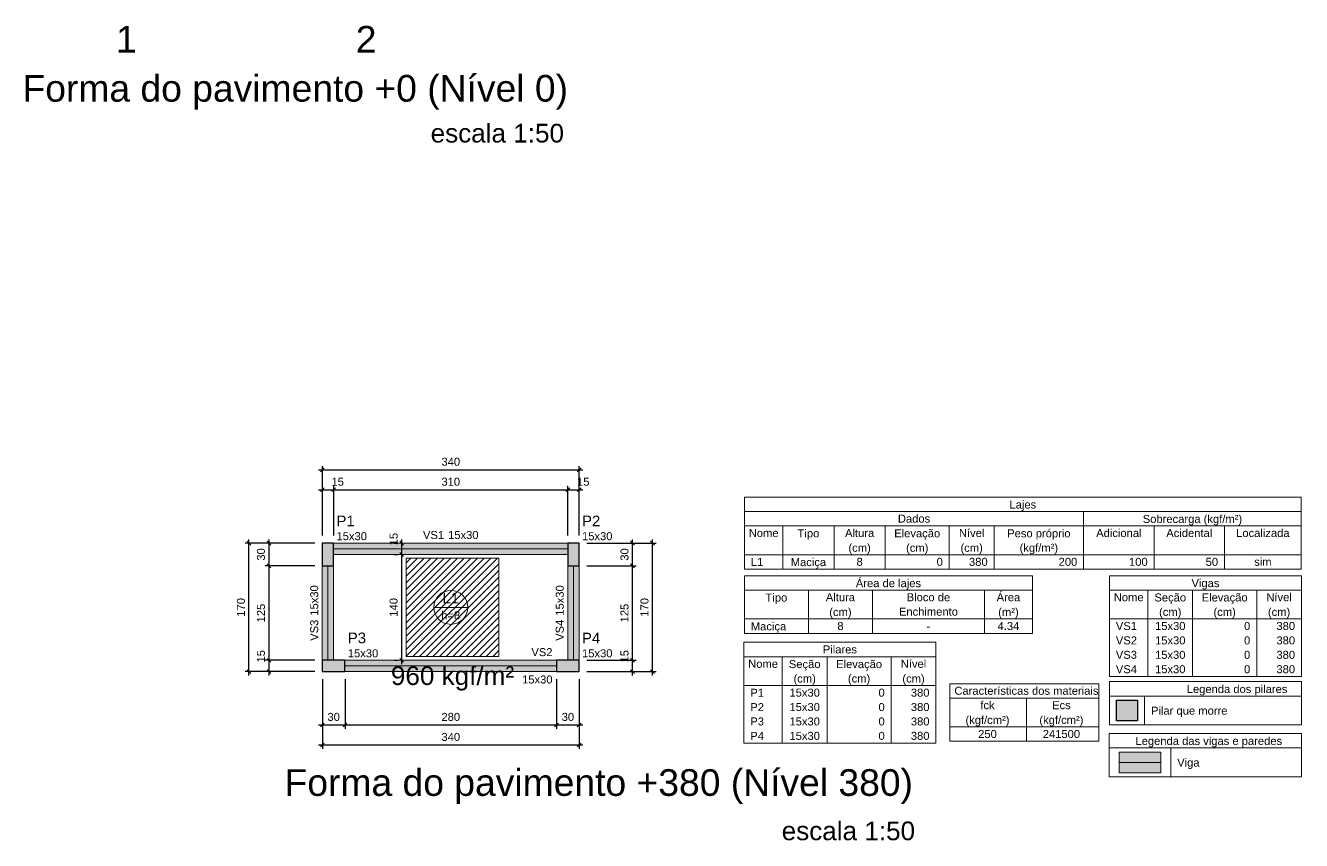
# Model space of a CAD drawing. Header units: inches. Extents: x 11 to 257, y -21 to 53.
# Drawn here: x 12.29 to 46.06, y -15.85 to 5.72 of the extents above; entities that cross this region are included whole.
import ezdxf

# ---------------------------------------------------------------- set-up
doc = ezdxf.new("R2010")
doc.units = ezdxf.units.IN
doc.header["$MEASUREMENT"] = 0
for name, color, linetype, lineweight in [('CR-Paredes', 7, 'Continuous', 5), ('CR-Textos dos elementos', 4, 'Continuous', 30), ('FO-Cotas', 5, 'Continuous', 5), ('FO-Eixos', 5, 'Continuous', 5), ('FO-Hachura pilar que morre', 106, 'Continuous', 5), ('FO-Hachura viga', 43, 'Continuous', 5), ('FO-Pilares', 4, 'Continuous', 30), ('FO-Textos das lajes', 3, 'Continuous', 20), ('FO-Textos das vigas', 7, 'Continuous', 5), ('FO-Textos dos pilares', 7, 'Continuous', 5), ('FO-Títulos', 1, 'Continuous', 20), ('FO-Vigas', 1, 'Continuous', 20), ('LC-Textos', 3, 'Continuous', 20)]:
    doc.layers.add(name, color=color, linetype=linetype, lineweight=lineweight)
doc.styles.add('Arial', font='arial.ttf')
doc.styles.get("Standard").update_dxf_attribs({"font": 'arial.ttf'})
doc.dimstyles.new('UM_50.000000', dxfattribs={"dimtxt": 0.18, "dimasz": 0.1, "dimexe": 0.1, "dimexo": 0.2, "dimgap": 0, "dimtad": 1, "dimtih": 1, "dimtoh": 1, "dimdec": 1, "dimlfac": 50, "dimzin": 0, "dimdsep": 46, "dimtxsty": 'Standard', "dimcen": 0.09, "dimdle": 0.1, "dimadec": 1, "dimazin": 2, "dimtfac": 1, "dimtdec": 4, "dimtofl": 0, "dimtmove": 0, "dimatfit": 3, "dimfxl": 1, "dimtolj": 1, "dimarcsym": 0})

# ---------------------------------------------------------------- blocks, each defined once
blk = doc.blocks.new('_Oblique')
at = {"color": 0, "linetype": 'ByBlock', "lineweight": -2}
blk.add_line((-0.5, -0.5), (0.5, 0.5), dxfattribs=at)
blk = doc.blocks.new('*D62')
at = {"layer": 'Defpoints', "color": 0, "transparency": 16777216}
for p in [(20.444, -6.564), (20.144, -7.976), (20.444, -7.976)]:
    blk.add_point(p, dxfattribs=at)
at = {"layer": 'FO-Cotas', "color": 0, "lineweight": -2, "transparency": 16777216}
for p, q in [((20.044, -6.564), (20.544, -6.564)), ((20.144, -7.776), (20.144, -6.464)), ((20.444, -7.776), (20.444, -6.464))]:
    blk.add_line(p, q, dxfattribs=at)
at = {"layer": 'FO-Cotas', "color": 0, "lineweight": -2, "transparency": 16777216, "xscale": 0.1, "yscale": 0.1, "zscale": 0.1, "rotation": 180}
blk.add_blockref('_Oblique', (20.144, -6.564), dxfattribs=at)
at = {"layer": 'FO-Cotas', "color": 0, "lineweight": -2, "transparency": 16777216, "xscale": 0.1, "yscale": 0.1, "zscale": 0.1}
blk.add_blockref('_Oblique', (20.444, -6.564), dxfattribs=at)
at = {"layer": 'FO-Cotas', "transparency": 16777216, "insert": (20.55, -6.352), "char_height": 0.2118, "attachment_point": 5, "rotation": 0.0057, "style": 'Arial'}
blk.add_mtext('\\A1;15', dxfattribs=at)
blk = doc.blocks.new('*D63')
at = {"layer": 'Defpoints', "color": 0, "transparency": 16777216}
for p in [(26.644, -6.564), (20.444, -7.976), (26.644, -7.976)]:
    blk.add_point(p, dxfattribs=at)
at = {"layer": 'FO-Cotas', "color": 0, "lineweight": -2, "transparency": 16777216}
for p, q in [((20.344, -6.564), (26.744, -6.564)), ((20.444, -7.776), (20.444, -6.464)), ((26.644, -7.776), (26.644, -6.464))]:
    blk.add_line(p, q, dxfattribs=at)
at = {"layer": 'FO-Cotas', "color": 0, "lineweight": -2, "transparency": 16777216, "xscale": 0.1, "yscale": 0.1, "zscale": 0.1, "rotation": 180}
blk.add_blockref('_Oblique', (20.444, -6.564), dxfattribs=at)
at = {"layer": 'FO-Cotas', "color": 0, "lineweight": -2, "transparency": 16777216, "xscale": 0.1, "yscale": 0.1, "zscale": 0.1}
blk.add_blockref('_Oblique', (26.644, -6.564), dxfattribs=at)
at = {"layer": 'FO-Cotas', "transparency": 16777216, "insert": (23.544, -6.352), "char_height": 0.2118, "attachment_point": 5, "rotation": 0.0057, "style": 'Arial'}
blk.add_mtext('\\A1;310', dxfattribs=at)
blk = doc.blocks.new('*D64')
at = {"layer": 'Defpoints', "color": 0, "transparency": 16777216}
for p in [(26.944, -6.564), (26.644, -7.976), (26.944, -7.976)]:
    blk.add_point(p, dxfattribs=at)
at = {"layer": 'FO-Cotas', "color": 0, "lineweight": -2, "transparency": 16777216}
for p, q in [((26.544, -6.564), (27.044, -6.564)), ((26.644, -7.776), (26.644, -6.464)), ((26.944, -7.776), (26.944, -6.464))]:
    blk.add_line(p, q, dxfattribs=at)
at = {"layer": 'FO-Cotas', "color": 0, "lineweight": -2, "transparency": 16777216, "xscale": 0.1, "yscale": 0.1, "zscale": 0.1, "rotation": 180}
blk.add_blockref('_Oblique', (26.644, -6.564), dxfattribs=at)
at = {"layer": 'FO-Cotas', "color": 0, "lineweight": -2, "transparency": 16777216, "xscale": 0.1, "yscale": 0.1, "zscale": 0.1}
blk.add_blockref('_Oblique', (26.944, -6.564), dxfattribs=at)
at = {"layer": 'FO-Cotas', "transparency": 16777216, "insert": (27.05, -6.352), "char_height": 0.2118, "attachment_point": 5, "rotation": 0.0057, "style": 'Arial'}
blk.add_mtext('\\A1;15', dxfattribs=at)
blk = doc.blocks.new('*D65')
at = {"layer": 'Defpoints', "color": 0, "transparency": 16777216}
for p in [(26.944, -6.035), (20.144, -7.976), (26.944, -7.976)]:
    blk.add_point(p, dxfattribs=at)
at = {"layer": 'FO-Cotas', "color": 0, "lineweight": -2, "transparency": 16777216}
for p, q in [((20.044, -6.035), (27.044, -6.035)), ((20.144, -7.776), (20.144, -5.935)), ((26.944, -7.776), (26.944, -5.935))]:
    blk.add_line(p, q, dxfattribs=at)
at = {"layer": 'FO-Cotas', "color": 0, "lineweight": -2, "transparency": 16777216, "xscale": 0.1, "yscale": 0.1, "zscale": 0.1, "rotation": 180}
blk.add_blockref('_Oblique', (20.144, -6.035), dxfattribs=at)
at = {"layer": 'FO-Cotas', "color": 0, "lineweight": -2, "transparency": 16777216, "xscale": 0.1, "yscale": 0.1, "zscale": 0.1}
blk.add_blockref('_Oblique', (26.944, -6.035), dxfattribs=at)
at = {"layer": 'FO-Cotas', "transparency": 16777216, "insert": (23.544, -5.823), "char_height": 0.2118, "attachment_point": 5, "rotation": 0.0057, "style": 'Arial'}
blk.add_mtext('\\A1;340', dxfattribs=at)
blk = doc.blocks.new('*D66')
at = {"layer": 'Defpoints', "color": 0, "transparency": 16777216}
for p in [(20.144, -11.376), (20.744, -11.376), (20.744, -12.788)]:
    blk.add_point(p, dxfattribs=at)
at = {"layer": 'FO-Cotas', "color": 0, "lineweight": -2, "transparency": 16777216}
for p, q in [((20.144, -11.576), (20.144, -12.888)), ((20.744, -11.576), (20.744, -12.888)), ((20.044, -12.788), (20.844, -12.788))]:
    blk.add_line(p, q, dxfattribs=at)
at = {"layer": 'FO-Cotas', "color": 0, "lineweight": -2, "transparency": 16777216, "xscale": 0.1, "yscale": 0.1, "zscale": 0.1, "rotation": 180}
blk.add_blockref('_Oblique', (20.144, -12.788), dxfattribs=at)
at = {"layer": 'FO-Cotas', "color": 0, "lineweight": -2, "transparency": 16777216, "xscale": 0.1, "yscale": 0.1, "zscale": 0.1}
blk.add_blockref('_Oblique', (20.744, -12.788), dxfattribs=at)
at = {"layer": 'FO-Cotas', "transparency": 16777216, "insert": (20.444, -12.576), "char_height": 0.2118, "attachment_point": 5, "rotation": 0.0057, "style": 'Arial'}
blk.add_mtext('\\A1;30', dxfattribs=at)
blk = doc.blocks.new('*D67')
at = {"layer": 'Defpoints', "color": 0, "transparency": 16777216}
for p in [(20.744, -11.376), (26.344, -11.376), (26.344, -12.788)]:
    blk.add_point(p, dxfattribs=at)
at = {"layer": 'FO-Cotas', "color": 0, "lineweight": -2, "transparency": 16777216}
for p, q in [((20.744, -11.576), (20.744, -12.888)), ((26.344, -11.576), (26.344, -12.888)), ((20.644, -12.788), (26.444, -12.788))]:
    blk.add_line(p, q, dxfattribs=at)
at = {"layer": 'FO-Cotas', "color": 0, "lineweight": -2, "transparency": 16777216, "xscale": 0.1, "yscale": 0.1, "zscale": 0.1, "rotation": 180}
blk.add_blockref('_Oblique', (20.744, -12.788), dxfattribs=at)
at = {"layer": 'FO-Cotas', "color": 0, "lineweight": -2, "transparency": 16777216, "xscale": 0.1, "yscale": 0.1, "zscale": 0.1}
blk.add_blockref('_Oblique', (26.344, -12.788), dxfattribs=at)
at = {"layer": 'FO-Cotas', "transparency": 16777216, "insert": (23.544, -12.576), "char_height": 0.2118, "attachment_point": 5, "rotation": 0.0057, "style": 'Arial'}
blk.add_mtext('\\A1;280', dxfattribs=at)
blk = doc.blocks.new('*D68')
at = {"layer": 'Defpoints', "color": 0, "transparency": 16777216}
for p in [(26.344, -11.376), (26.944, -11.376), (26.944, -12.788)]:
    blk.add_point(p, dxfattribs=at)
at = {"layer": 'FO-Cotas', "color": 0, "lineweight": -2, "transparency": 16777216}
for p, q in [((26.344, -11.576), (26.344, -12.888)), ((26.944, -11.576), (26.944, -12.888)), ((26.244, -12.788), (27.044, -12.788))]:
    blk.add_line(p, q, dxfattribs=at)
at = {"layer": 'FO-Cotas', "color": 0, "lineweight": -2, "transparency": 16777216, "xscale": 0.1, "yscale": 0.1, "zscale": 0.1, "rotation": 180}
blk.add_blockref('_Oblique', (26.344, -12.788), dxfattribs=at)
at = {"layer": 'FO-Cotas', "color": 0, "lineweight": -2, "transparency": 16777216, "xscale": 0.1, "yscale": 0.1, "zscale": 0.1}
blk.add_blockref('_Oblique', (26.944, -12.788), dxfattribs=at)
at = {"layer": 'FO-Cotas', "transparency": 16777216, "insert": (26.644, -12.576), "char_height": 0.2118, "attachment_point": 5, "rotation": 0.0057, "style": 'Arial'}
blk.add_mtext('\\A1;30', dxfattribs=at)
blk = doc.blocks.new('*D69')
at = {"layer": 'Defpoints', "color": 0, "transparency": 16777216}
for p in [(20.144, -11.376), (26.944, -11.376), (26.944, -13.318)]:
    blk.add_point(p, dxfattribs=at)
at = {"layer": 'FO-Cotas', "color": 0, "lineweight": -2, "transparency": 16777216}
for p, q in [((20.144, -11.576), (20.144, -13.418)), ((26.944, -11.576), (26.944, -13.418)), ((20.044, -13.318), (27.044, -13.318))]:
    blk.add_line(p, q, dxfattribs=at)
at = {"layer": 'FO-Cotas', "color": 0, "lineweight": -2, "transparency": 16777216, "xscale": 0.1, "yscale": 0.1, "zscale": 0.1, "rotation": 180}
blk.add_blockref('_Oblique', (20.144, -13.318), dxfattribs=at)
at = {"layer": 'FO-Cotas', "color": 0, "lineweight": -2, "transparency": 16777216, "xscale": 0.1, "yscale": 0.1, "zscale": 0.1}
blk.add_blockref('_Oblique', (26.944, -13.318), dxfattribs=at)
at = {"layer": 'FO-Cotas', "transparency": 16777216, "insert": (23.544, -13.106), "char_height": 0.2118, "attachment_point": 5, "rotation": 0.0057, "style": 'Arial'}
blk.add_mtext('\\A1;340', dxfattribs=at)
blk = doc.blocks.new('*D70')
at = {"layer": 'Defpoints', "color": 0, "transparency": 16777216}
for p in [(18.732, -11.076), (20.144, -11.076), (20.144, -11.376)]:
    blk.add_point(p, dxfattribs=at)
at = {"layer": 'FO-Cotas', "color": 0, "lineweight": -2, "transparency": 16777216}
for p, q in [((19.944, -11.076), (18.632, -11.076)), ((18.732, -11.476), (18.732, -10.976)), ((19.944, -11.376), (18.632, -11.376))]:
    blk.add_line(p, q, dxfattribs=at)
at = {"layer": 'FO-Cotas', "color": 0, "lineweight": -2, "transparency": 16777216, "xscale": 0.1, "yscale": 0.1, "zscale": 0.1}
for p, rotation in [((18.732, -11.076), 90), ((18.732, -11.376), 270)]:
    blk.add_blockref('_Oblique', p, dxfattribs=dict(at, rotation=rotation))
at = {"layer": 'FO-Cotas', "transparency": 16777216, "insert": (18.52, -10.97), "char_height": 0.2118, "attachment_point": 5, "rotation": 90, "style": 'Arial'}
blk.add_mtext('\\A1;15', dxfattribs=at)
blk = doc.blocks.new('*D71')
at = {"layer": 'Defpoints', "color": 0, "transparency": 16777216}
for p in [(18.732, -8.576), (20.144, -8.576), (20.144, -11.076)]:
    blk.add_point(p, dxfattribs=at)
at = {"layer": 'FO-Cotas', "color": 0, "lineweight": -2, "transparency": 16777216}
for p, q in [((19.944, -8.576), (18.632, -8.576)), ((18.732, -11.176), (18.732, -8.476)), ((19.944, -11.076), (18.632, -11.076))]:
    blk.add_line(p, q, dxfattribs=at)
at = {"layer": 'FO-Cotas', "color": 0, "lineweight": -2, "transparency": 16777216, "xscale": 0.1, "yscale": 0.1, "zscale": 0.1}
for p, rotation in [((18.732, -8.576), 90), ((18.732, -11.076), 270)]:
    blk.add_blockref('_Oblique', p, dxfattribs=dict(at, rotation=rotation))
at = {"layer": 'FO-Cotas', "transparency": 16777216, "insert": (18.52, -9.826), "char_height": 0.2118, "attachment_point": 5, "rotation": 90, "style": 'Arial'}
blk.add_mtext('\\A1;125', dxfattribs=at)
blk = doc.blocks.new('*D72')
at = {"layer": 'Defpoints', "color": 0, "transparency": 16777216}
for p in [(18.732, -7.976), (20.144, -7.976), (20.144, -8.576)]:
    blk.add_point(p, dxfattribs=at)
at = {"layer": 'FO-Cotas', "color": 0, "lineweight": -2, "transparency": 16777216}
for p, q in [((19.944, -7.976), (18.632, -7.976)), ((18.732, -8.676), (18.732, -7.876)), ((19.944, -8.576), (18.632, -8.576))]:
    blk.add_line(p, q, dxfattribs=at)
at = {"layer": 'FO-Cotas', "color": 0, "lineweight": -2, "transparency": 16777216, "xscale": 0.1, "yscale": 0.1, "zscale": 0.1}
for p, rotation in [((18.732, -7.976), 90), ((18.732, -8.576), 270)]:
    blk.add_blockref('_Oblique', p, dxfattribs=dict(at, rotation=rotation))
at = {"layer": 'FO-Cotas', "transparency": 16777216, "insert": (18.52, -8.276), "char_height": 0.2118, "attachment_point": 5, "rotation": 90, "style": 'Arial'}
blk.add_mtext('\\A1;30', dxfattribs=at)
blk = doc.blocks.new('*D73')
at = {"layer": 'Defpoints', "color": 0, "transparency": 16777216}
for p in [(18.202, -7.976), (20.144, -7.976), (20.144, -11.376)]:
    blk.add_point(p, dxfattribs=at)
at = {"layer": 'FO-Cotas', "color": 0, "lineweight": -2, "transparency": 16777216}
for p, q in [((19.944, -7.976), (18.102, -7.976)), ((18.202, -11.476), (18.202, -7.876)), ((19.944, -11.376), (18.102, -11.376))]:
    blk.add_line(p, q, dxfattribs=at)
at = {"layer": 'FO-Cotas', "color": 0, "lineweight": -2, "transparency": 16777216, "xscale": 0.1, "yscale": 0.1, "zscale": 0.1}
for p, rotation in [((18.202, -7.976), 90), ((18.202, -11.376), 270)]:
    blk.add_blockref('_Oblique', p, dxfattribs=dict(at, rotation=rotation))
at = {"layer": 'FO-Cotas', "transparency": 16777216, "insert": (17.99, -9.676), "char_height": 0.2118, "attachment_point": 5, "rotation": 90, "style": 'Arial'}
blk.add_mtext('\\A1;170', dxfattribs=at)
blk = doc.blocks.new('*D74')
at = {"layer": 'Defpoints', "color": 0, "transparency": 16777216}
for p in [(26.944, -11.076), (28.356, -11.076), (26.944, -11.376)]:
    blk.add_point(p, dxfattribs=at)
at = {"layer": 'FO-Cotas', "color": 0, "lineweight": -2, "transparency": 16777216}
for p, q in [((27.144, -11.076), (28.456, -11.076)), ((28.356, -11.476), (28.356, -10.976)), ((27.144, -11.376), (28.456, -11.376))]:
    blk.add_line(p, q, dxfattribs=at)
at = {"layer": 'FO-Cotas', "color": 0, "lineweight": -2, "transparency": 16777216, "xscale": 0.1, "yscale": 0.1, "zscale": 0.1}
for p, rotation in [((28.356, -11.076), 90), ((28.356, -11.376), 270)]:
    blk.add_blockref('_Oblique', p, dxfattribs=dict(at, rotation=rotation))
at = {"layer": 'FO-Cotas', "transparency": 16777216, "insert": (28.144, -10.97), "char_height": 0.2118, "attachment_point": 5, "rotation": 90, "style": 'Arial'}
blk.add_mtext('\\A1;15', dxfattribs=at)
blk = doc.blocks.new('*D75')
at = {"layer": 'Defpoints', "color": 0, "transparency": 16777216}
for p in [(26.944, -8.576), (28.356, -8.576), (26.944, -11.076)]:
    blk.add_point(p, dxfattribs=at)
at = {"layer": 'FO-Cotas', "color": 0, "lineweight": -2, "transparency": 16777216}
for p, q in [((27.144, -8.576), (28.456, -8.576)), ((28.356, -11.176), (28.356, -8.476)), ((27.144, -11.076), (28.456, -11.076))]:
    blk.add_line(p, q, dxfattribs=at)
at = {"layer": 'FO-Cotas', "color": 0, "lineweight": -2, "transparency": 16777216, "xscale": 0.1, "yscale": 0.1, "zscale": 0.1}
for p, rotation in [((28.356, -8.576), 90), ((28.356, -11.076), 270)]:
    blk.add_blockref('_Oblique', p, dxfattribs=dict(at, rotation=rotation))
at = {"layer": 'FO-Cotas', "transparency": 16777216, "insert": (28.144, -9.826), "char_height": 0.2118, "attachment_point": 5, "rotation": 90, "style": 'Arial'}
blk.add_mtext('\\A1;125', dxfattribs=at)
blk = doc.blocks.new('*D76')
at = {"layer": 'Defpoints', "color": 0, "transparency": 16777216}
for p in [(26.944, -7.976), (28.356, -7.976), (26.944, -8.576)]:
    blk.add_point(p, dxfattribs=at)
at = {"layer": 'FO-Cotas', "color": 0, "lineweight": -2, "transparency": 16777216}
for p, q in [((27.144, -7.976), (28.456, -7.976)), ((28.356, -8.676), (28.356, -7.876)), ((27.144, -8.576), (28.456, -8.576))]:
    blk.add_line(p, q, dxfattribs=at)
at = {"layer": 'FO-Cotas', "color": 0, "lineweight": -2, "transparency": 16777216, "xscale": 0.1, "yscale": 0.1, "zscale": 0.1}
for p, rotation in [((28.356, -7.976), 90), ((28.356, -8.576), 270)]:
    blk.add_blockref('_Oblique', p, dxfattribs=dict(at, rotation=rotation))
at = {"layer": 'FO-Cotas', "transparency": 16777216, "insert": (28.144, -8.276), "char_height": 0.2118, "attachment_point": 5, "rotation": 90, "style": 'Arial'}
blk.add_mtext('\\A1;30', dxfattribs=at)
blk = doc.blocks.new('*D77')
at = {"layer": 'Defpoints', "color": 0, "transparency": 16777216}
for p in [(26.944, -7.976), (28.885, -7.976), (26.944, -11.376)]:
    blk.add_point(p, dxfattribs=at)
at = {"layer": 'FO-Cotas', "color": 0, "lineweight": -2, "transparency": 16777216}
for p, q in [((27.144, -7.976), (28.985, -7.976)), ((28.885, -11.476), (28.885, -7.876)), ((27.144, -11.376), (28.985, -11.376))]:
    blk.add_line(p, q, dxfattribs=at)
at = {"layer": 'FO-Cotas', "color": 0, "lineweight": -2, "transparency": 16777216, "xscale": 0.1, "yscale": 0.1, "zscale": 0.1}
for p, rotation in [((28.885, -7.976), 90), ((28.885, -11.376), 270)]:
    blk.add_blockref('_Oblique', p, dxfattribs=dict(at, rotation=rotation))
at = {"layer": 'FO-Cotas', "transparency": 16777216, "insert": (28.673, -9.676), "char_height": 0.2118, "attachment_point": 5, "rotation": 90, "style": 'Arial'}
blk.add_mtext('\\A1;170', dxfattribs=at)
blk = doc.blocks.new('*D78')
at = {"layer": 'Defpoints', "color": 0, "transparency": 16777216}
for p in [(22.244, -8.276), (22.244, -8.276), (22.244, -11.076)]:
    blk.add_point(p, dxfattribs=at)
at = {"layer": 'FO-Cotas', "color": 0, "lineweight": -2, "transparency": 16777216}
for p, q in [((22.044, -8.276), (22.144, -8.276)), ((22.244, -11.176), (22.244, -8.176)), ((22.044, -11.076), (22.144, -11.076))]:
    blk.add_line(p, q, dxfattribs=at)
at = {"layer": 'FO-Cotas', "color": 0, "lineweight": -2, "transparency": 16777216, "xscale": 0.1, "yscale": 0.1, "zscale": 0.1}
for p, rotation in [((22.244, -8.276), 90), ((22.244, -11.076), 270)]:
    blk.add_blockref('_Oblique', p, dxfattribs=dict(at, rotation=rotation))
at = {"layer": 'FO-Cotas', "transparency": 16777216, "insert": (22.032, -9.676), "char_height": 0.2118, "attachment_point": 5, "rotation": 90, "style": 'Arial'}
blk.add_mtext('\\A1;140', dxfattribs=at)
blk = doc.blocks.new('*D79')
at = {"layer": 'Defpoints', "color": 0, "transparency": 16777216}
for p in [(22.244, -7.976), (22.244, -7.976), (22.244, -8.276)]:
    blk.add_point(p, dxfattribs=at)
at = {"layer": 'FO-Cotas', "color": 0, "lineweight": -2, "transparency": 16777216}
for p, q in [((22.044, -7.976), (22.144, -7.976)), ((22.244, -8.376), (22.244, -7.876)), ((22.044, -8.276), (22.144, -8.276))]:
    blk.add_line(p, q, dxfattribs=at)
at = {"layer": 'FO-Cotas', "color": 0, "lineweight": -2, "transparency": 16777216, "xscale": 0.1, "yscale": 0.1, "zscale": 0.1}
for p, rotation in [((22.244, -7.976), 90), ((22.244, -8.276), 270)]:
    blk.add_blockref('_Oblique', p, dxfattribs=dict(at, rotation=rotation))
at = {"layer": 'FO-Cotas', "transparency": 16777216, "insert": (22.032, -7.87), "char_height": 0.2118, "attachment_point": 5, "rotation": 90, "style": 'Arial'}
blk.add_mtext('\\A1;15', dxfattribs=at)

msp = doc.modelspace()

# ---------------------------------------------------------------- hatches: boundary and pattern name
at = {"layer": 'CR-Paredes', "linetype": 'Continuous'}
h = msp.add_hatch(dxfattribs=at)
h.set_pattern_fill('ANSI31', color=256, style=0)
h.set_pattern_definition([(45, (20.14373, -22.91603), (-0.0883883, 0.0883883), [])])
h.paths.add_polyline_path([(22.3657, -10.976), (24.8137, -10.976), (24.8137, -8.376), (22.3657, -8.376), (22.3657, -10.976)])
at = {"layer": 'FO-Hachura pilar que morre', "linetype": 'Continuous'}
for points in [[(20.4437, -7.976), (20.2937, -7.976), (20.1437, -7.976), (20.1437, -8.276), (20.1437, -8.576), (20.2937, -8.576), (20.4437, -8.576), (20.4437, -8.276)], [(26.6437, -8.576), (26.7937, -8.576), (26.9437, -8.576), (26.9437, -8.276), (26.9437, -7.976), (26.7937, -7.976), (26.6437, -7.976), (26.6437, -8.276)], [(20.1437, -11.076), (20.1437, -11.226), (20.1437, -11.376), (20.4437, -11.376), (20.7437, -11.376), (20.7437, -11.226), (20.7437, -11.076), (20.4437, -11.076)], [(26.9437, -11.376), (26.9437, -11.226), (26.9437, -11.076), (26.6437, -11.076), (26.3437, -11.076), (26.3437, -11.226), (26.3437, -11.376), (26.6437, -11.376)], [(41.1713, -12.6819), (41.1713, -12.1312), (41.722, -12.1312), (41.722, -12.6819), (41.1713, -12.6819)]]:
    msp.add_hatch(color=256, dxfattribs=at).paths.add_polyline_path(points)
at = {"layer": 'FO-Hachura viga', "linetype": 'Continuous'}
for points in [[(26.6437, -7.976), (26.6437, -7.976), (20.4437, -7.976), (20.4437, -8.276), (26.6437, -8.276), (26.6437, -7.976)], [(20.4437, -8.576), (20.4437, -8.576), (20.1437, -8.576), (20.1437, -11.076), (20.4437, -11.076), (20.4437, -8.576)], [(26.9437, -8.576), (26.9437, -8.576), (26.6437, -8.576), (26.6437, -11.076), (26.9437, -11.076), (26.9437, -8.576)], [(26.3437, -11.076), (26.3437, -11.076), (20.7437, -11.076), (20.7437, -11.376), (26.3437, -11.376), (26.3437, -11.076)], [(41.2387, -14.0557), (41.2387, -13.5051), (42.3401, -13.5051), (42.3401, -14.0557), (41.2387, -14.0557)]]:
    msp.add_hatch(color=256, dxfattribs=at).paths.add_polyline_path(points)

# ---------------------------------------------------------------- linework, layer by layer
at = {"layer": 'CR-Paredes'}
msp.add_lwpolyline([(22.3657, -10.976), (24.8137, -10.976), (24.8137, -8.376), (22.3657, -8.376), (22.3657, -10.976)], close=True, dxfattribs=at)
at = {"layer": 'FO-Eixos'}
for p, q in [((20.4437, -8.126), (26.6437, -8.126)), ((20.2937, -11.076), (20.2937, -8.576)), ((26.7937, -11.076), (26.7937, -8.576)), ((20.7437, -11.226), (26.3437, -11.226)), ((41.2387, -13.7804), (42.3401, -13.7804))]:
    msp.add_line(p, q, dxfattribs=at)
at = {"layer": 'FO-Pilares'}
for points in [[(20.4437, -7.976), (20.2937, -7.976), (20.1437, -7.976), (20.1437, -8.276), (20.1437, -8.576), (20.2937, -8.576), (20.4437, -8.576), (20.4437, -8.276), (20.4437, -7.976)], [(26.6437, -8.576), (26.7937, -8.576), (26.9437, -8.576), (26.9437, -8.276), (26.9437, -7.976), (26.7937, -7.976), (26.6437, -7.976), (26.6437, -8.276), (26.6437, -8.576)], [(20.1437, -11.076), (20.1437, -11.226), (20.1437, -11.376), (20.4437, -11.376), (20.7437, -11.376), (20.7437, -11.226), (20.7437, -11.076), (20.4437, -11.076), (20.1437, -11.076)], [(26.9437, -11.376), (26.9437, -11.226), (26.9437, -11.076), (26.6437, -11.076), (26.3437, -11.076), (26.3437, -11.226), (26.3437, -11.376), (26.6437, -11.376), (26.9437, -11.376)], [(41.1713, -12.6819), (41.1713, -12.1312), (41.722, -12.1312), (41.722, -12.6819), (41.1713, -12.6819)]]:
    msp.add_lwpolyline(points, close=True, dxfattribs=at)
at = {"layer": 'FO-Textos das lajes'}
msp.add_line((23.0944, -9.676), (23.993, -9.676), dxfattribs=at)
msp.add_circle((23.5437, -9.676), 0.4493, dxfattribs=at)
at = {"layer": 'FO-Textos das vigas'}
for p, q in [((31.3176, -6.7581), (46.0589, -6.7581)), ((31.3176, -6.7581), (31.3176, -7.1394)), ((46.0589, -6.7581), (46.0589, -7.1394)), ((31.3176, -7.1394), (46.0589, -7.1394)), ((31.3176, -7.1394), (46.0589, -7.1394)), ((31.3176, -7.1394), (31.3176, -8.6643)), ((40.2979, -7.1394), (40.2979, -7.5206)), ((46.0589, -7.1394), (46.0589, -8.6643)), ((31.3176, -7.5206), (46.0589, -7.5206)), ((32.3342, -7.5206), (32.3342, -8.6643)), ((33.6897, -7.5206), (33.6897, -8.6643)), ((35.0453, -7.5206), (35.0453, -8.6643)), ((36.7397, -7.5206), (36.7397, -8.6643)), ((37.9257, -7.5206), (37.9257, -8.6643)), ((40.2979, -7.5206), (40.2979, -8.6643)), ((42.1617, -7.5206), (42.1617, -8.6643)), ((44.0256, -7.5206), (44.0256, -8.6643)), ((31.3176, -8.2831), (46.0589, -8.2831)), ((31.3176, -8.6643), (46.0589, -8.6643)), ((31.3176, -8.8392), (38.9424, -8.8392)), ((31.3176, -8.8392), (31.3176, -10.3641)), ((38.9424, -8.8392), (38.9424, -10.3641)), ((40.9807, -8.8381), (46.0639, -8.8381)), ((40.9807, -8.8381), (40.9807, -11.5068)), ((46.0639, -8.8381), (46.0639, -11.5068)), ((31.3176, -9.2204), (38.9424, -9.2204)), ((33.012, -9.2204), (33.012, -10.3641)), ((34.7064, -9.2204), (34.7064, -10.3641)), ((37.6716, -9.2204), (37.6716, -10.3641)), ((40.9807, -9.2194), (46.0639, -9.2194)), ((41.9973, -9.2194), (41.9973, -11.5068)), ((43.1834, -9.2194), (43.1834, -11.5068)), ((44.8778, -9.2194), (44.8778, -11.5068)), ((31.3176, -9.9829), (38.9424, -9.9829)), ((40.9807, -9.9819), (46.0639, -9.9819)), ((31.3176, -10.3641), (38.9424, -10.3641)), ((36.7528, -11.696), (40.7027, -11.696)), ((36.7528, -11.696), (36.7528, -12.0772)), ((40.7027, -11.696), (40.7027, -12.0772)), ((40.9807, -11.5068), (46.0639, -11.5068)), ((40.9807, -11.6408), (46.0639, -11.6408)), ((40.9807, -11.6408), (40.9807, -12.7845)), ((46.0639, -11.6408), (46.0639, -12.7845)), ((36.7528, -12.0772), (40.7027, -12.0772)), ((36.7528, -12.0772), (36.7528, -13.2209)), ((38.7828, -12.0772), (38.7828, -13.2209)), ((40.7027, -12.0772), (40.7027, -13.2209)), ((40.9807, -12.022), (46.0639, -12.022)), ((41.9126, -12.022), (41.9126, -12.7845)), ((40.9807, -12.7845), (46.0639, -12.7845)), ((36.7528, -12.8397), (40.7027, -12.8397)), ((40.974, -13.0147), (46.0641, -13.0147)), ((40.974, -13.0147), (40.974, -14.1584)), ((46.0641, -13.0147), (46.0641, -14.1584)), ((36.7528, -13.2209), (40.7027, -13.2209)), ((40.974, -13.3959), (46.0641, -13.3959)), ((42.6048, -13.3959), (42.6048, -14.1584)), ((40.974, -14.1584), (46.0641, -14.1584))]:
    msp.add_line(p, q, dxfattribs=at)
at = {"layer": 'FO-Textos dos pilares'}
for p, q in [((31.3033, -10.6013), (36.3865, -10.6013)), ((31.3033, -10.6013), (31.3033, -13.27)), ((36.3865, -10.6013), (36.3865, -13.27)), ((31.3033, -10.9826), (36.3865, -10.9826)), ((32.3199, -10.9826), (32.3199, -13.27)), ((33.506, -10.9826), (33.506, -13.27)), ((35.2004, -10.9826), (35.2004, -13.27)), ((31.3033, -11.7451), (36.3865, -11.7451)), ((31.3033, -13.27), (36.3865, -13.27))]:
    msp.add_line(p, q, dxfattribs=at)
at = {"layer": 'FO-Vigas'}
for p, q in [((20.4437, -7.976), (26.6437, -7.976)), ((20.4437, -8.276), (26.6437, -8.276)), ((20.1437, -11.076), (20.1437, -8.576)), ((20.4437, -11.076), (20.4437, -8.576)), ((26.6437, -11.076), (26.6437, -8.576)), ((26.9437, -11.076), (26.9437, -8.576)), ((20.7437, -11.076), (26.3437, -11.076)), ((20.7437, -11.376), (26.3437, -11.376))]:
    msp.add_line(p, q, dxfattribs=at)
msp.add_lwpolyline([(41.2387, -14.0557), (41.2387, -13.5051), (42.3401, -13.5051), (42.3401, -14.0557), (41.2387, -14.0557)], close=True, dxfattribs=at)

# ---------------------------------------------------------------- texts
at = {"layer": 'CR-Textos dos elementos', "color": 4, "linetype": 'Continuous', "char_height": 0.4942, "width": 6.54678, "attachment_point": 8, "line_spacing_factor": 0.798, "style": 'Arial'}
for s, insert in [('escala 1:50', (24.7762, 2.6194)), ('960 kgf/m²', (23.5897, -11.88)), ('escala 1:50', (34.0695, -15.8454))]:
    msp.add_mtext(s, dxfattribs=dict(at, insert=insert))
at = {"layer": 'FO-Textos das lajes', "attachment_point": 8, "line_spacing_factor": 0.798, "style": 'Arial'}
for s, insert, char_height, width in [('L1', (23.5437, -9.5701), 0.2824, 0.881073), ('h=8', (23.5437, -9.9937), 0.2118, 1.00637)]:
    msp.add_mtext(s, dxfattribs=dict(at, insert=insert, char_height=char_height, width=width))
at = {"layer": 'FO-Textos das vigas', "linetype": 'Continuous', "char_height": 0.2118, "line_spacing_factor": 0.798, "style": 'Arial'}
for s, insert, width, attachment_point in [('Lajes', (38.6881, -7.1247), 1.417015, 8), ('Dados', (35.8077, -7.4359), 1.714878, 8), ('Sobrecarga (kgf/m²)', (43.1781, -7.5057), 5.271875, 8), ('VS1', (23.367, -7.8701), 1.122045, 9), ('15x30', (23.4729, -7.8701), 1.61077, 7), ('Nome', (31.8259, -7.8171), 1.581852, 8), ('Tipo', (33.0121, -7.8867), 1.153855, 8), ('Altura', (34.3675, -7.8171), 1.550041, 8), ('Elevação', (35.8921, -7.8867), 2.443628, 8), ('Nível', (37.3327, -7.8171), 1.353394, 8), ('Peso próprio', (39.1121, -7.8867), 3.363242, 8), ('Adicional', (41.2298, -7.8171), 2.411818, 8), ('Acidental', (43.0937, -7.8171), 2.443628, 8), ('Localizada', (45.0422, -7.8171), 2.839814, 8), ('(cm)', (34.3671, -8.2687), 1.185666, 8), ('(cm)', (35.8921, -8.2687), 1.185666, 8), ('(cm)', (37.3331, -8.2687), 1.185666, 8), ('(kgf/m²)', (39.1121, -8.2687), 2.041659, 8), ('L1', (31.487, -8.5796), 0.659346, 7), ('Maciça', (33.0121, -8.6497), 1.882606, 8), ('8', (34.3675, -8.5796), 0.329673, 8), ('0', (36.5702, -8.5796), 0.329673, 9), ('380', (37.7563, -8.5796), 0.989019, 9), ('200', (40.1285, -8.5796), 0.989019, 9), ('100', (41.9923, -8.5796), 0.989019, 9), ('50', (43.8561, -8.5796), 0.659346, 9), ('sim', (45.0422, -8.5796), 0.925398, 8), ('Área de lajes', (35.1301, -9.2055), 3.461566, 8), ('Vigas', (43.5222, -9.2043), 1.48642, 8), ('Tipo', (32.1651, -9.5865), 1.153855, 8), ('Altura', (33.8592, -9.5169), 1.550041, 8), ('Bloco de', (36.189, -9.5169), 2.310603, 8), ('Área', (38.307, -9.5169), 1.252179, 8), ('Nome', (41.489, -9.5159), 1.581852, 8), ('Seção', (42.5902, -9.5853), 1.683067, 8), ('Elevação', (44.0302, -9.5853), 2.443628, 8), ('Nível', (45.4709, -9.5159), 1.353394, 8), ('(cm)', (33.8591, -9.9685), 1.185666, 8), ('Enchimento', (36.189, -9.8982), 3.134785, 8), ('(m²)', (38.3071, -9.9685), 1.084451, 8), ('(cm)', (42.5902, -9.9673), 1.185666, 8), ('(cm)', (44.0302, -9.9673), 1.185666, 8), ('(cm)', (45.4712, -9.9673), 1.185666, 8), ('Maciça', (31.4871, -10.3495), 1.882606, 7), ('8', (33.8592, -10.2794), 0.329673, 8), ('4.34', (38.307, -10.2794), 1.153855, 8), ('VS1', (41.1501, -10.2784), 1.122045, 7), ('15x30', (42.5904, -10.2784), 1.61077, 8), ('0', (44.7084, -10.2784), 0.329673, 9), ('380', (45.8945, -10.2784), 0.989019, 9), ('-', (36.189, -10.2794), 0.196647, 8), ('VS2', (41.1501, -10.6596), 1.122045, 7), ('15x30', (42.5904, -10.6596), 1.61077, 8), ('0', (44.7084, -10.6596), 0.329673, 9), ('380', (45.8945, -10.6596), 0.989019, 9), ('VS2', (26.2378, -10.9701), 1.122045, 9), ('VS3', (41.1501, -11.0409), 1.122045, 7), ('15x30', (42.5904, -11.0409), 1.61077, 8), ('0', (44.7084, -11.0409), 0.329673, 9), ('380', (45.8945, -11.0409), 0.989019, 9), ('15x30', (26.2378, -11.6937), 1.61077, 9), ('VS4', (41.1501, -11.4221), 1.122045, 7), ('15x30', (42.5904, -11.4221), 1.61077, 8), ('0', (44.7084, -11.4221), 0.329673, 9), ('380', (45.8945, -11.4221), 0.989019, 9), ('Características dos materiais', (38.7828, -11.9925), 7.654775, 8), ('Legenda dos pilares', (44.3592, -12.0075), 5.344172, 8), ('fck', (37.7525, -12.3737), 0.760561, 8), ('Ecs', (39.7091, -12.3737), 0.991911, 8), ('Pilar que morre', (42.0822, -12.5795), 4.054399, 7), ('(kgf/cm²)', (37.7521, -12.8253), 2.339521, 8), ('(kgf/cm²)', (39.7089, -12.8253), 2.339521, 8), ('250', (37.7525, -13.1362), 0.989019, 8), ('241500', (39.7091, -13.1362), 1.978038, 8), ('Legenda das vigas e paredes', (43.6106, -13.3814), 7.784909, 8), ('Viga', (42.774, -13.9534), 1.188558, 7)]:
    msp.add_mtext(s, dxfattribs=dict(at, insert=insert, width=width, attachment_point=attachment_point))
at = {"layer": 'FO-Textos das vigas', "linetype": 'Continuous', "char_height": 0.2118, "rotation": 90, "line_spacing_factor": 0.798, "style": 'Arial'}
for s, insert, width, attachment_point in [('15x30', (20.0378, -9.8968), 1.61077, 7), ('15x30', (26.5378, -9.8968), 1.61077, 7), ('VS3', (20.0378, -10.0027), 1.122045, 9), ('VS4', (26.5378, -10.0027), 1.122045, 9)]:
    msp.add_mtext(s, dxfattribs=dict(at, insert=insert, width=width, attachment_point=attachment_point))
at = {"layer": 'FO-Textos dos pilares', "linetype": 'Continuous', "line_spacing_factor": 0.798, "style": 'Arial'}
for s, insert, char_height, width, attachment_point in [('P1', (20.5187, -7.5304), 0.2824, 0.969953, 7), ('P2', (27.0187, -7.5304), 0.2824, 0.969953, 7), ('15x30', (20.5187, -7.901), 0.2118, 1.61077, 7), ('15x30', (27.0187, -7.901), 0.2118, 1.61077, 7), ('P3', (20.8187, -10.6304), 0.2824, 0.969953, 7), ('P4', (27.0187, -10.6304), 0.2824, 0.969953, 7), ('15x30', (20.8187, -11.001), 0.2118, 1.61077, 7), ('15x30', (27.0187, -11.001), 0.2118, 1.61077, 7), ('Pilares', (33.8449, -10.8979), 0.2118, 1.816093, 8), ('Nome', (31.8116, -11.2791), 0.2118, 1.581852, 8), ('Seção', (32.9128, -11.3487), 0.2118, 1.683067, 8), ('Elevação', (34.3528, -11.3487), 0.2118, 2.443628, 8), ('Nível', (35.7934, -11.2791), 0.2118, 1.353394, 8), ('(cm)', (32.9128, -11.7297), 0.2118, 1.185666, 8), ('(cm)', (34.3528, -11.7297), 0.2118, 1.185666, 8), ('(cm)', (35.7938, -11.7297), 0.2118, 1.185666, 8), ('P1', (31.4727, -12.0416), 0.2118, 0.725859, 7), ('15x30', (32.9129, -12.0416), 0.2118, 1.61077, 8), ('0', (35.0309, -12.0416), 0.2118, 0.329673, 9), ('380', (36.217, -12.0416), 0.2118, 0.989019, 9), ('P2', (31.4727, -12.4228), 0.2118, 0.725859, 7), ('15x30', (32.9129, -12.4228), 0.2118, 1.61077, 8), ('0', (35.0309, -12.4228), 0.2118, 0.329673, 9), ('380', (36.217, -12.4228), 0.2118, 0.989019, 9), ('P3', (31.4727, -12.8041), 0.2118, 0.725859, 7), ('15x30', (32.9129, -12.8041), 0.2118, 1.61077, 8), ('0', (35.0309, -12.8041), 0.2118, 0.329673, 9), ('380', (36.217, -12.8041), 0.2118, 0.989019, 9), ('P4', (31.4727, -13.1853), 0.2118, 0.725859, 7), ('15x30', (32.9129, -13.1853), 0.2118, 1.61077, 8), ('0', (35.0309, -13.1853), 0.2118, 0.329673, 9), ('380', (36.217, -13.1853), 0.2118, 0.989019, 9)]:
    msp.add_mtext(s, dxfattribs=dict(at, insert=insert, char_height=char_height, width=width, attachment_point=attachment_point))
at = {"layer": 'FO-Títulos', "insert": (26.6479, 3.4945), "char_height": 0.706, "width": 29.010447, "attachment_point": 9, "line_spacing_factor": 0.798, "style": 'Arial'}
msp.add_mtext('Forma do pavimento +0 (Nível 0)', dxfattribs=at)
at = {"layer": 'FO-Títulos', "linetype": 'Continuous', "insert": (35.7799, -14.8781), "char_height": 0.706, "width": 33.382393, "attachment_point": 9, "line_spacing_factor": 0.798, "style": 'Arial'}
msp.add_mtext('Forma do pavimento +380 (Nível 380)', dxfattribs=at)
at = {"layer": 'LC-Textos', "linetype": 'Continuous', "char_height": 0.706, "width": 1.100929, "attachment_point": 8, "line_spacing_factor": 0.798, "style": 'Arial'}
for s, insert in [('1', (14.9544, 5.0057)), ('2', (21.3044, 5.0057))]:
    msp.add_mtext(s, dxfattribs=dict(at, insert=insert))

# ---------------------------------------------------------------- dimensions: what is measured, and where the dimension line sits
at = {"layer": 'FO-Cotas'}
for base, p1, p2, picture, middle in [((26.9437, -6.0345), (20.1437, -7.976), (26.9437, -7.976), '*D65', (23.5437, -5.8227)), ((20.4437, -6.564), (20.1437, -7.976), (20.4437, -7.976), '*D62', (20.5496, -6.3522)), ((26.6437, -6.564), (20.4437, -7.976), (26.6437, -7.976), '*D63', (23.5437, -6.3522)), ((26.9437, -6.564), (26.6437, -7.976), (26.9437, -7.976), '*D64', (27.0496, -6.3522)), ((20.7437, -12.788), (20.1437, -11.376), (20.7437, -11.376), '*D66', (20.4437, -12.5762)), ((26.9437, -13.3175), (20.1437, -11.376), (26.9437, -11.376), '*D69', (23.5437, -13.1057)), ((26.3437, -12.788), (20.7437, -11.376), (26.3437, -11.376), '*D67', (23.5437, -12.5762)), ((26.9437, -12.788), (26.3437, -11.376), (26.9437, -11.376), '*D68', (26.6437, -12.5762))]:
    dim = msp.add_linear_dim(base=base, p1=p1, p2=p2, dimstyle='UM_50.000000', override={"dimtxt": 0.2118, "dimasz": 0.1, "dimexe": 0.1, "dimexo": 0.2, "dimtad": 1, "dimtih": 0, "dimtoh": 0, "dimdec": 1, "dimlfac": 50, "dimzin": 8, "dimtxsty": 'Arial', "dimblk": 'Oblique', "dimblk1": 'Oblique', "dimblk2": 'Oblique', "dimsah": 1, "dimdle": 0.1, "dimse1": 0, "dimse2": 0, "dimclrt": 256, "dimadec": 1, "dimazin": 3, "dimtmove": 2, "dimldrblk": 'Oblique'}, dxfattribs=at)
    dim.commit()
    dim.dimension.update_dxf_attribs({"geometry": picture, "text_midpoint": middle, "dimtype": 160, "text_rotation": 0.00573})
for base, p1, p2, picture, middle in [((22.2437, -7.976), (22.2437, -8.276), (22.2437, -7.976), '*D79', (22.0319, -7.8701)), ((18.2022, -7.976), (20.1437, -11.376), (20.1437, -7.976), '*D73', (17.9904, -9.676)), ((18.7317, -7.976), (20.1437, -8.576), (20.1437, -7.976), '*D72', (18.5199, -8.276)), ((28.3557, -7.976), (26.9437, -8.576), (26.9437, -7.976), '*D76', (28.1439, -8.276)), ((28.8852, -7.976), (26.9437, -11.376), (26.9437, -7.976), '*D77', (28.6734, -9.676)), ((22.2437, -8.276), (22.2437, -11.076), (22.2437, -8.276), '*D78', (22.0319, -9.676)), ((18.7317, -8.576), (20.1437, -11.076), (20.1437, -8.576), '*D71', (18.5199, -9.826)), ((28.3557, -8.576), (26.9437, -11.076), (26.9437, -8.576), '*D75', (28.1439, -9.826)), ((18.7317, -11.076), (20.1437, -11.376), (20.1437, -11.076), '*D70', (18.5199, -10.9701)), ((28.3557, -11.076), (26.9437, -11.376), (26.9437, -11.076), '*D74', (28.1439, -10.9701))]:
    dim = msp.add_linear_dim(base=base, p1=p1, p2=p2, angle=90, dimstyle='UM_50.000000', override={"dimtxt": 0.2118, "dimasz": 0.1, "dimexe": 0.1, "dimexo": 0.2, "dimtad": 1, "dimtih": 0, "dimtoh": 0, "dimdec": 1, "dimlfac": 50, "dimzin": 8, "dimtxsty": 'Arial', "dimblk": 'Oblique', "dimblk1": 'Oblique', "dimblk2": 'Oblique', "dimsah": 1, "dimdle": 0.1, "dimse1": 0, "dimse2": 0, "dimclrt": 256, "dimadec": 1, "dimazin": 3, "dimtmove": 2, "dimldrblk": 'Oblique'}, dxfattribs=at)
    dim.commit()
    dim.dimension.update_dxf_attribs({"geometry": picture, "text_midpoint": middle, "dimtype": 160, "text_rotation": 90})

doc.saveas('drawing.dxf')
